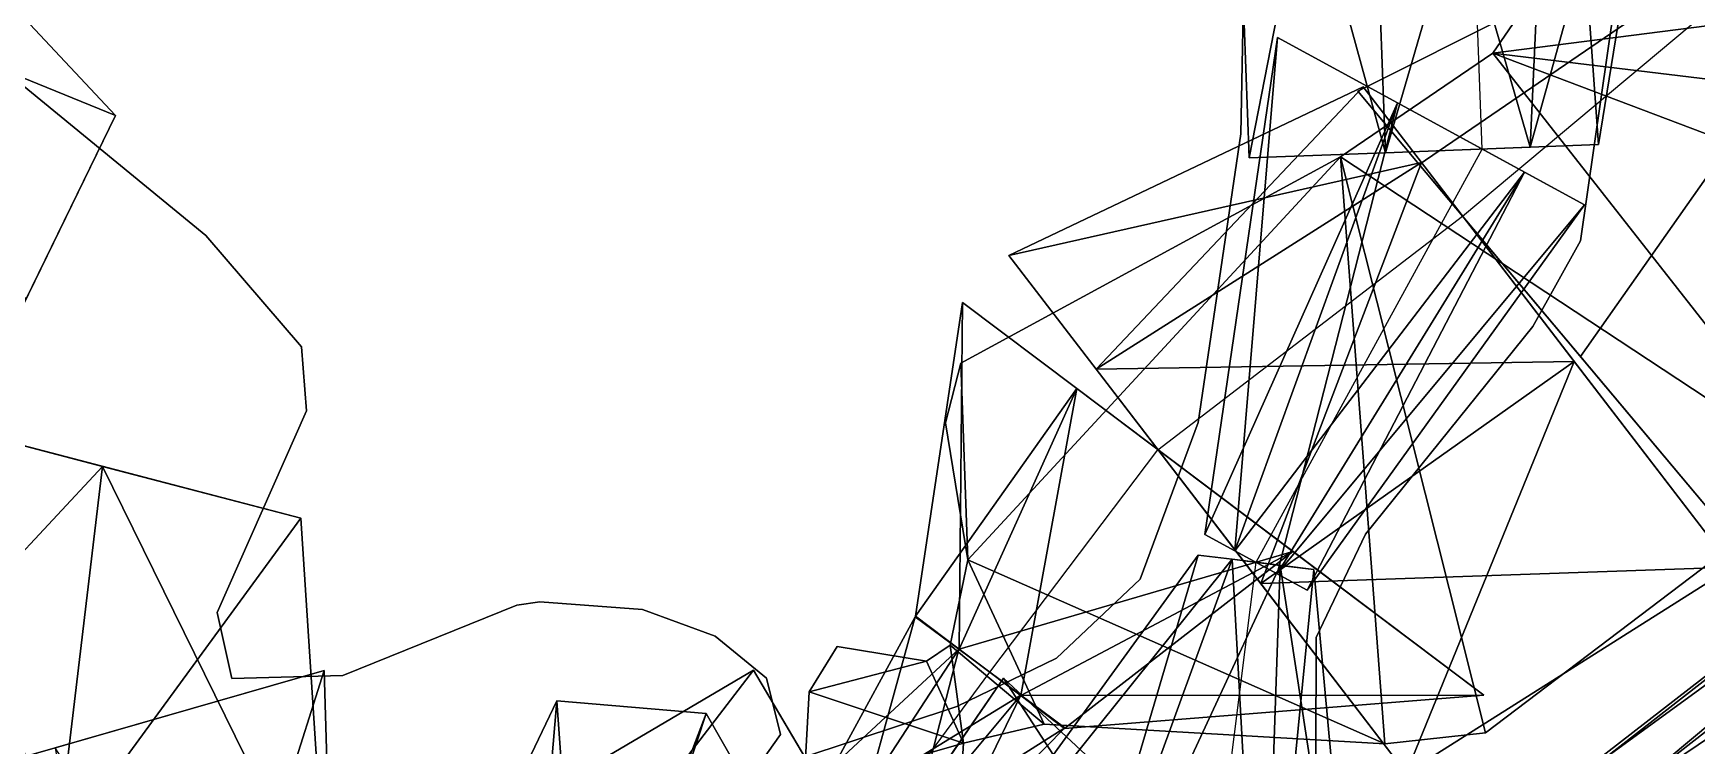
# Model space of a CAD drawing. Extents: x 271818 to 271947, y 5067178 to 5068401.
# Drawn here: x 271854.2 to 271868.47, y 5067259.54 to 5067265.66 of the extents above; entities that cross this region are included whole.
import ezdxf

# ---------------------------------------------------------------- set-up
doc = ezdxf.new("R2010")
doc.units = 0
doc.layers.add('CENTERLINE', color=4, linetype='CONTINUOUS')
doc.layers.add('WALLS', color=7, linetype='CONTINUOUS')

msp = doc.modelspace()

# ---------------------------------------------------------------- linework, layer by layer
at = {"layer": 'CENTERLINE'}
for p, q in [((271866.626, 5067264.663, 787.267), (271866.439, 5067269.651, 789.193)), ((271866.458, 5067264.087, 804.399), (271870.983, 5067267.882, 803.273)), ((271864.686, 5067261.115, 785.835), (271866.626, 5067264.663, 787.267)), ((271863.844, 5067262.082, 803.987), (271866.458, 5067264.087, 804.399)), ((271862.403, 5067260.171, 805.682), (271863.844, 5067262.082, 803.987)), ((271864.119, 5067256.602, 786.894), (271864.686, 5067261.115, 785.835)), ((271861.554, 5067259.024, 805.993), (271862.403, 5067260.171, 805.682))]:
    msp.add_line(p, q, dxfattribs=at)
at = {"layer": 'WALLS'}
for points in [[(271854.901, 5067264.951, 779.756), (271847.611, 5067267.928, 776.379), (271849.149, 5067271.088, 778.487)], [(271854.901, 5067264.951, 779.756), (271849.149, 5067271.088, 778.487), (271854.901, 5067264.951, 780.585)], [(271854.901, 5067264.951, 780.585), (271849.149, 5067271.088, 778.487), (271849.149, 5067271.088, 781.47)], [(271854.901, 5067264.951, 780.585), (271849.149, 5067271.088, 781.47), (271854.131, 5067263.371, 781.171)], [(271870.231, 5067270.614, 804.672), (271870.231, 5067270.614, 803.461), (271866.717, 5067265.486, 805.558)], [(271866.717, 5067265.486, 805.558), (271870.231, 5067270.614, 803.461), (271866.717, 5067265.486, 804.494)], [(271866.717, 5067265.486, 804.494), (271873.054, 5067266.3, 805.975), (271870.231, 5067270.614, 803.461)], [(271870.231, 5067270.614, 804.672), (271873.054, 5067266.3, 808.858), (271866.717, 5067265.486, 805.558)], [(271864.627, 5067264.589, 790.871), (271865.611, 5067269.62, 795.493), (271864.44, 5067269.576, 791.803)], [(271865.798, 5067264.632, 787.267), (271864.44, 5067269.576, 789.193), (271865.611, 5067269.62, 789.193)], [(271865.798, 5067264.632, 795.967), (271865.611, 5067269.62, 795.493), (271864.627, 5067264.589, 790.871)], [(271867.039, 5067264.679, 787.267), (271865.611, 5067269.62, 789.193), (271867.267, 5067269.682, 789.193)], [(271865.798, 5067264.632, 795.967), (271867.267, 5067269.682, 795.493), (271865.611, 5067269.62, 795.493)], [(271865.798, 5067264.632, 787.267), (271865.611, 5067269.62, 789.193), (271867.039, 5067264.679, 787.267)], [(271867.039, 5067264.679, 795.967), (271867.267, 5067269.682, 795.493), (271865.798, 5067264.632, 795.967)], [(271867.625, 5067264.701, 790.871), (271868.438, 5067269.726, 791.803), (271867.039, 5067264.679, 795.967)], [(271867.039, 5067264.679, 795.967), (271868.438, 5067269.726, 791.803), (271867.267, 5067269.682, 795.493)], [(271867.039, 5067264.679, 787.267), (271867.267, 5067269.682, 789.193), (271867.625, 5067264.701, 787.267)], [(271867.625, 5067264.701, 787.267), (271867.267, 5067269.682, 789.193), (271868.438, 5067269.726, 789.193)], [(271867.625, 5067264.701, 787.267), (271868.438, 5067269.726, 789.193), (271867.625, 5067264.701, 790.871)], [(271867.625, 5067264.701, 790.871), (271868.438, 5067269.726, 789.193), (271868.438, 5067269.726, 791.803)], [(271864.627, 5067264.589, 790.871), (271864.44, 5067269.576, 791.803), (271864.627, 5067264.589, 787.267)], [(271864.627, 5067264.589, 787.267), (271864.44, 5067269.576, 791.803), (271864.44, 5067269.576, 789.193)], [(271864.627, 5067264.589, 787.267), (271864.44, 5067269.576, 789.193), (271865.798, 5067264.632, 787.267)], [(271867.471, 5067263.875, 795.116), (271867.471, 5067263.875, 787.105), (271868.111, 5067268.335, 794.823)], [(271868.111, 5067268.335, 794.823), (271867.471, 5067263.875, 787.105), (271868.111, 5067268.335, 788.397)], [(271854.131, 5067263.371, 779.171), (271847.611, 5067267.928, 776.379), (271854.901, 5067264.951, 779.756)], [(271866.085, 5067264.531, 804.999), (271870.983, 5067267.882, 803.473), (271865.558, 5067265.16, 804.648)], [(271865.558, 5067265.16, 804.648), (271870.983, 5067267.882, 803.473), (271870.983, 5067267.882, 803.355)], [(271865.558, 5067265.16, 804.648), (271870.983, 5067267.882, 803.355), (271865.558, 5067265.16, 804.399)], [(271865.558, 5067265.16, 804.399), (271870.983, 5067267.882, 803.355), (271870.983, 5067267.882, 803.165)], [(271865.558, 5067265.16, 804.399), (271870.983, 5067267.882, 803.165), (271866.085, 5067264.531, 804.399)], [(271866.085, 5067264.531, 804.399), (271870.983, 5067267.882, 803.013), (271867.47, 5067262.881, 804.399)], [(271867.47, 5067262.881, 804.999), (271870.983, 5067267.882, 803.473), (271866.085, 5067264.531, 804.999)], [(271866.085, 5067264.531, 804.999), (271870.983, 5067267.882, 803.473), (271870.983, 5067267.882, 803.473)], [(271866.085, 5067264.531, 804.399), (271870.983, 5067267.882, 803.165), (271870.983, 5067267.882, 803.013)], [(271867.47, 5067262.881, 804.399), (271870.983, 5067267.882, 803.013), (271870.983, 5067267.882, 803.013)], [(271867.47, 5067262.881, 804.399), (271870.983, 5067267.882, 803.013), (271868.9, 5067261.175, 804.399)], [(271868.9, 5067261.175, 804.648), (271870.983, 5067267.882, 803.355), (271867.47, 5067262.881, 804.999)], [(271867.47, 5067262.881, 804.999), (271870.983, 5067267.882, 803.355), (271870.983, 5067267.882, 803.473)], [(271852.874, 5067266.221, 780.836), (271852.874, 5067266.221, 777.39), (271855.675, 5067263.92, 780.855)], [(271855.675, 5067263.92, 780.855), (271852.874, 5067266.221, 777.39), (271855.675, 5067263.92, 777.927)], [(271873.054, 5067266.3, 805.975), (271866.717, 5067265.486, 804.494), (271872.414, 5067264.796, 807.551)], [(271872.414, 5067264.796, 809.266), (271866.717, 5067265.486, 805.558), (271873.054, 5067266.3, 808.858)], [(271864.578, 5067265.984, 794.296), (271864.578, 5067265.984, 787.179), (271864.556, 5067264.794, 793.933)], [(271864.556, 5067264.794, 793.933), (271864.578, 5067265.984, 787.179), (271864.556, 5067264.794, 786.916)], [(271876.094, 5067266, 821.074), (271876.094, 5067266, 811.918), (271864.612, 5067257.09, 805.519)], [(271864.612, 5067257.09, 805.519), (271876.094, 5067266, 811.918), (271864.612, 5067257.09, 805.189)], [(271871.276, 5067259.728, 806.262), (271876.094, 5067266, 811.918), (271864.612, 5067257.09, 805.189)], [(271864.612, 5067257.09, 805.519), (271876.094, 5067266, 821.074), (271871.276, 5067259.728, 809.942)], [(271875.869, 5067265.828, 818.25), (271867.881, 5067259.145, 807.742), (271867.665, 5067259.422, 807.742)], [(271875.869, 5067265.828, 818.25), (271867.665, 5067259.422, 807.742), (271875.869, 5067265.828, 819.699)], [(271875.869, 5067265.828, 819.699), (271867.665, 5067259.422, 807.742), (271867.665, 5067259.422, 809.192)], [(271875.869, 5067265.828, 819.699), (271867.665, 5067259.422, 809.192), (271876.085, 5067265.551, 821.75)], [(271876.085, 5067265.551, 818.25), (271867.881, 5067259.145, 807.742), (271875.869, 5067265.828, 818.25)], [(271864.247, 5067261.355, 787.865), (271865.899, 5067265.061, 795.967), (271864.871, 5067265.622, 790.871)], [(271864.247, 5067261.355, 787.865), (271864.871, 5067265.622, 790.871), (271864.247, 5067261.355, 785.835)], [(271864.247, 5067261.355, 785.835), (271864.871, 5067265.622, 790.871), (271864.871, 5067265.622, 787.267)], [(271864.247, 5067261.355, 785.835), (271864.871, 5067265.622, 787.267), (271864.504, 5067261.214, 785.835)], [(271864.504, 5067261.214, 785.835), (271864.871, 5067265.622, 787.267), (271865.899, 5067265.061, 787.267)], [(271865.899, 5067265.061, 787.267), (271864.871, 5067265.622, 790.871), (271865.899, 5067265.061, 795.967)], [(271865.899, 5067265.061, 787.267), (271864.871, 5067265.622, 787.267), (271864.871, 5067265.622, 790.871)], [(271866.717, 5067265.486, 805.558), (271866.717, 5067265.486, 804.494), (271865.41, 5067264.597, 805.587)], [(271865.41, 5067264.597, 805.587), (271866.717, 5067265.486, 804.494), (271865.41, 5067264.597, 804.533)], [(271866.717, 5067265.486, 804.494), (271865.41, 5067264.597, 804.533), (271869.563, 5067261.858, 805.523)], [(271869.563, 5067261.858, 808.936), (271865.41, 5067264.597, 805.587), (271866.717, 5067265.486, 805.558)], [(271866.717, 5067265.486, 804.494), (271869.563, 5067261.858, 805.523), (271871.524, 5067263.667, 806.684)], [(271871.524, 5067263.667, 809.652), (271869.563, 5067261.858, 808.936), (271866.717, 5067265.486, 805.558)], [(271872.414, 5067264.796, 807.551), (271866.717, 5067265.486, 804.494), (271871.524, 5067263.667, 806.684)], [(271871.524, 5067263.667, 809.652), (271866.717, 5067265.486, 805.558), (271872.414, 5067264.796, 809.266)], [(271876.085, 5067265.551, 821.75), (271867.665, 5067259.422, 809.192), (271867.881, 5067259.145, 811.242)], [(271876.085, 5067265.551, 818.25), (271868.325, 5067258.577, 807.742), (271867.881, 5067259.145, 807.742)], [(271876.085, 5067265.551, 821.75), (271867.881, 5067259.145, 811.242), (271876.529, 5067264.983, 821.75)], [(271876.529, 5067264.983, 818.25), (271868.325, 5067258.577, 807.742), (271876.085, 5067265.551, 818.25)], [(271862.566, 5067263.749, 804.815), (271866.105, 5067264.547, 804.999), (271865.606, 5067265.198, 804.648)], [(271862.566, 5067263.749, 804.815), (271865.606, 5067265.198, 804.648), (271862.566, 5067263.749, 803.987)], [(271862.566, 5067263.749, 803.987), (271865.606, 5067265.198, 804.648), (271865.606, 5067265.198, 804.399)], [(271862.566, 5067263.749, 803.987), (271865.606, 5067265.198, 804.399), (271863.315, 5067262.772, 803.987)], [(271863.315, 5067262.772, 803.987), (271865.606, 5067265.198, 804.399), (271866.105, 5067264.547, 804.399)], [(271866.105, 5067264.547, 804.399), (271865.606, 5067265.198, 804.648), (271866.105, 5067264.547, 804.999)], [(271866.105, 5067264.547, 804.399), (271865.606, 5067265.198, 804.399), (271865.606, 5067265.198, 804.648)], [(271864.504, 5067261.214, 790.735), (271865.899, 5067265.061, 795.967), (271864.247, 5067261.355, 787.865)], [(271864.504, 5067261.214, 785.835), (271865.899, 5067265.061, 787.267), (271864.868, 5067261.015, 785.835)], [(271864.504, 5067261.214, 790.735), (271866.989, 5067264.465, 795.967), (271865.899, 5067265.061, 795.967)], [(271864.868, 5067261.015, 785.835), (271865.899, 5067265.061, 787.267), (271866.989, 5067264.465, 787.267)], [(271866.085, 5067264.531, 804.399), (271866.085, 5067264.531, 804.999), (271865.558, 5067265.16, 804.648)], [(271866.085, 5067264.531, 804.399), (271865.558, 5067265.16, 804.648), (271865.558, 5067265.16, 804.399)], [(271865.899, 5067265.061, 787.267), (271867.503, 5067264.184, 787.267), (271866.989, 5067264.465, 787.267)], [(271865.899, 5067265.061, 787.267), (271867.503, 5067264.184, 790.871), (271867.503, 5067264.184, 787.267)], [(271865.899, 5067265.061, 787.267), (271866.989, 5067264.465, 795.967), (271867.503, 5067264.184, 790.871)], [(271865.899, 5067265.061, 787.267), (271865.899, 5067265.061, 795.967), (271866.989, 5067264.465, 795.967)], [(271853.406, 5067261.882, 779.171), (271854.131, 5067263.371, 779.171), (271854.901, 5067264.951, 779.756)], [(271853.406, 5067261.882, 779.171), (271854.901, 5067264.951, 779.756), (271854.901, 5067264.951, 780.585)], [(271853.406, 5067261.882, 779.171), (271854.901, 5067264.951, 780.585), (271854.131, 5067263.371, 781.171)], [(271876.529, 5067264.983, 821.75), (271867.881, 5067259.145, 811.242), (271868.325, 5067258.577, 811.242)], [(271876.529, 5067264.983, 821.75), (271868.325, 5067258.577, 811.242), (271876.94, 5067264.457, 819.699)], [(271876.529, 5067264.983, 818.25), (271868.736, 5067258.05, 807.742), (271868.325, 5067258.577, 807.742)], [(271864.556, 5067264.794, 793.933), (271864.556, 5067264.794, 786.916), (271864.189, 5067262.315, 791.267)], [(271864.189, 5067262.315, 791.267), (271864.556, 5067264.794, 786.916), (271864.189, 5067262.315, 785.99)], [(271865.798, 5067264.632, 787.267), (271865.798, 5067264.632, 795.967), (271864.627, 5067264.589, 790.871)], [(271865.798, 5067264.632, 787.267), (271864.627, 5067264.589, 790.871), (271864.627, 5067264.589, 787.267)], [(271865.798, 5067264.632, 787.267), (271867.039, 5067264.679, 787.267), (271867.625, 5067264.701, 787.267)], [(271865.798, 5067264.632, 787.267), (271867.625, 5067264.701, 787.267), (271867.625, 5067264.701, 790.871)], [(271865.798, 5067264.632, 787.267), (271867.625, 5067264.701, 790.871), (271867.039, 5067264.679, 795.967)], [(271865.798, 5067264.632, 787.267), (271867.039, 5067264.679, 795.967), (271865.798, 5067264.632, 795.967)], [(271865.41, 5067264.597, 805.587), (271865.41, 5067264.597, 804.533), (271862.153, 5067262.825, 807.453)], [(271862.153, 5067262.825, 807.453), (271865.41, 5067264.597, 804.533), (271862.153, 5067262.825, 804.812)], [(271862.153, 5067262.825, 804.812), (271862.212, 5067261.136, 805.221), (271865.41, 5067264.597, 804.533)], [(271865.41, 5067264.597, 805.587), (271862.212, 5067261.136, 808.66), (271862.153, 5067262.825, 807.453)], [(271865.41, 5067264.597, 804.533), (271862.212, 5067261.136, 805.221), (271865.792, 5067259.557, 805.146)], [(271865.792, 5067259.557, 807.699), (271862.212, 5067261.136, 808.66), (271865.41, 5067264.597, 805.587)], [(271863.315, 5067262.772, 805.987), (271866.105, 5067264.547, 804.999), (271862.566, 5067263.749, 804.815)], [(271863.315, 5067262.772, 803.987), (271866.105, 5067264.547, 804.399), (271864.726, 5067260.932, 803.987)], [(271863.315, 5067262.772, 805.987), (271867.416, 5067262.838, 804.999), (271866.105, 5067264.547, 804.999)], [(271864.726, 5067260.932, 803.987), (271866.105, 5067264.547, 804.399), (271867.416, 5067262.838, 804.399)], [(271865.41, 5067264.597, 804.533), (271865.792, 5067259.557, 805.146), (271866.656, 5067259.65, 805.171)], [(271866.656, 5067259.65, 807.989), (271865.792, 5067259.557, 807.699), (271865.41, 5067264.597, 805.587)], [(271865.41, 5067264.597, 804.533), (271866.656, 5067259.65, 805.171), (271869.563, 5067261.858, 805.523)], [(271869.563, 5067261.858, 808.936), (271866.656, 5067259.65, 807.989), (271865.41, 5067264.597, 805.587)], [(271866.085, 5067264.531, 804.399), (271867.47, 5067262.881, 804.399), (271868.9, 5067261.175, 804.399)], [(271866.085, 5067264.531, 804.399), (271868.9, 5067261.175, 804.399), (271868.9, 5067261.175, 804.648)], [(271866.085, 5067264.531, 804.399), (271868.9, 5067261.175, 804.648), (271867.47, 5067262.881, 804.999)], [(271866.085, 5067264.531, 804.399), (271867.47, 5067262.881, 804.999), (271866.085, 5067264.531, 804.999)], [(271866.105, 5067264.547, 804.399), (271868.771, 5067261.072, 804.399), (271867.416, 5067262.838, 804.399)], [(271866.105, 5067264.547, 804.399), (271868.771, 5067261.072, 804.648), (271868.771, 5067261.072, 804.399)], [(271866.105, 5067264.547, 804.399), (271867.416, 5067262.838, 804.999), (271868.771, 5067261.072, 804.648)], [(271866.105, 5067264.547, 804.399), (271866.105, 5067264.547, 804.999), (271867.416, 5067262.838, 804.999)], [(271864.868, 5067261.015, 790.735), (271866.989, 5067264.465, 795.967), (271864.504, 5067261.214, 790.735)], [(271864.868, 5067261.015, 785.835), (271866.989, 5067264.465, 787.267), (271865.125, 5067260.875, 785.835)], [(271864.868, 5067261.015, 790.735), (271867.503, 5067264.184, 790.871), (271866.989, 5067264.465, 795.967)], [(271865.125, 5067260.875, 785.835), (271866.989, 5067264.465, 787.267), (271867.503, 5067264.184, 787.267)], [(271876.94, 5067264.457, 819.699), (271868.325, 5067258.577, 811.242), (271868.736, 5067258.05, 809.192)], [(271865.125, 5067260.875, 787.865), (271867.503, 5067264.184, 790.871), (271864.868, 5067261.015, 790.735)], [(271865.125, 5067260.875, 785.835), (271867.503, 5067264.184, 787.267), (271865.125, 5067260.875, 787.865)], [(271865.125, 5067260.875, 787.865), (271867.503, 5067264.184, 787.267), (271867.503, 5067264.184, 790.871)], [(271855.675, 5067263.92, 780.855), (271855.675, 5067263.92, 777.927), (271856.495, 5067262.966, 780.997)], [(271856.495, 5067262.966, 780.997), (271855.675, 5067263.92, 777.927), (271856.495, 5067262.966, 778.092)], [(271867.062, 5067263.139, 794.177), (271867.062, 5067263.139, 786.889), (271867.471, 5067263.875, 795.116)], [(271867.471, 5067263.875, 795.116), (271867.062, 5067263.139, 786.889), (271867.471, 5067263.875, 787.105)], [(271863.315, 5067262.772, 803.987), (271863.315, 5067262.772, 805.987), (271862.566, 5067263.749, 804.815)], [(271863.315, 5067262.772, 803.987), (271862.566, 5067263.749, 804.815), (271862.566, 5067263.749, 803.987)], [(271861.764, 5067260.652, 807.256), (271863.149, 5067262.606, 805.987), (271862.167, 5067263.346, 804.815)], [(271861.764, 5067260.652, 807.256), (271862.167, 5067263.346, 804.815), (271861.764, 5067260.652, 805.682)], [(271861.764, 5067260.652, 805.682), (271862.167, 5067263.346, 804.815), (271862.167, 5067263.346, 803.987)], [(271861.764, 5067260.652, 805.682), (271862.167, 5067263.346, 803.987), (271862.138, 5067260.37, 805.682)], [(271862.138, 5067260.37, 805.682), (271862.167, 5067263.346, 803.987), (271863.149, 5067262.606, 803.987)], [(271863.149, 5067262.606, 803.987), (271862.167, 5067263.346, 804.815), (271863.149, 5067262.606, 805.987)], [(271863.149, 5067262.606, 803.987), (271862.167, 5067263.346, 803.987), (271862.167, 5067263.346, 804.815)], [(271865.626, 5067261.357, 791.135), (271865.626, 5067261.357, 785.943), (271867.062, 5067263.139, 794.177)], [(271867.062, 5067263.139, 794.177), (271865.626, 5067261.357, 785.943), (271867.062, 5067263.139, 786.889)], [(271856.495, 5067262.966, 780.997), (271856.495, 5067262.966, 778.092), (271856.54, 5067262.417, 781.143)], [(271856.54, 5067262.417, 781.143), (271856.495, 5067262.966, 778.092), (271856.54, 5067262.417, 778.294)], [(271862.153, 5067262.825, 807.453), (271862.153, 5067262.825, 804.812), (271862.022, 5067262.312, 807.691)], [(271862.022, 5067262.312, 807.691), (271862.153, 5067262.825, 804.812), (271862.022, 5067262.312, 804.934)], [(271862.153, 5067262.825, 804.812), (271862.022, 5067262.312, 804.934), (271862.212, 5067261.136, 805.221)], [(271862.212, 5067261.136, 808.66), (271862.022, 5067262.312, 807.691), (271862.153, 5067262.825, 807.453)], [(271864.726, 5067260.932, 805.987), (271867.416, 5067262.838, 804.999), (271863.315, 5067262.772, 805.987)], [(271863.315, 5067262.772, 803.987), (271864.726, 5067260.932, 803.987), (271865.974, 5067259.305, 803.987)], [(271863.315, 5067262.772, 803.987), (271865.974, 5067259.305, 803.987), (271865.974, 5067259.305, 804.815)], [(271863.315, 5067262.772, 803.987), (271865.974, 5067259.305, 804.815), (271864.726, 5067260.932, 805.987)], [(271863.315, 5067262.772, 803.987), (271864.726, 5067260.932, 805.987), (271863.315, 5067262.772, 805.987)], [(271864.726, 5067260.932, 803.987), (271867.416, 5067262.838, 804.399), (271865.974, 5067259.305, 803.987)], [(271864.726, 5067260.932, 805.987), (271868.771, 5067261.072, 804.648), (271867.416, 5067262.838, 804.999)], [(271865.974, 5067259.305, 803.987), (271867.416, 5067262.838, 804.399), (271868.771, 5067261.072, 804.399)], [(271862.138, 5067260.37, 809.482), (271863.149, 5067262.606, 805.987), (271861.764, 5067260.652, 807.256)], [(271862.138, 5067260.37, 805.682), (271863.149, 5067262.606, 803.987), (271862.668, 5067259.971, 805.682)], [(271862.138, 5067260.37, 809.482), (271865.002, 5067261.209, 805.987), (271863.149, 5067262.606, 805.987)], [(271862.668, 5067259.971, 805.682), (271863.149, 5067262.606, 803.987), (271865.002, 5067261.209, 803.987)], [(271863.149, 5067262.606, 803.987), (271866.639, 5067259.975, 803.987), (271865.002, 5067261.209, 803.987)], [(271863.149, 5067262.606, 803.987), (271866.639, 5067259.975, 804.815), (271866.639, 5067259.975, 803.987)], [(271863.149, 5067262.606, 803.987), (271865.002, 5067261.209, 805.987), (271866.639, 5067259.975, 804.815)], [(271863.149, 5067262.606, 803.987), (271863.149, 5067262.606, 805.987), (271865.002, 5067261.209, 805.987)], [(271852.23, 5067259.19, 777.528), (271853.187, 5067262.359, 779.171), (271854.393, 5067258.624, 777.528)], [(271852.23, 5067259.19, 780.128), (271854.79, 5067261.939, 781.171), (271853.187, 5067262.359, 781.171)], [(271854.393, 5067258.624, 777.528), (271853.187, 5067262.359, 779.171), (271854.79, 5067261.939, 779.171)], [(271853.187, 5067262.359, 779.171), (271856.49, 5067261.495, 779.756), (271854.79, 5067261.939, 779.171)], [(271853.187, 5067262.359, 779.171), (271856.49, 5067261.495, 780.585), (271856.49, 5067261.495, 779.756)], [(271853.187, 5067262.359, 779.171), (271854.79, 5067261.939, 781.171), (271856.49, 5067261.495, 780.585)], [(271853.187, 5067262.359, 779.171), (271853.187, 5067262.359, 781.171), (271854.79, 5067261.939, 781.171)], [(271856.54, 5067262.417, 781.143), (271856.54, 5067262.417, 778.294), (271855.774, 5067260.685, 781.822)], [(271855.774, 5067260.685, 781.822), (271856.54, 5067262.417, 778.294), (271855.774, 5067260.685, 778.65)], [(271862.022, 5067262.312, 807.691), (271862.022, 5067262.312, 804.934), (271862.212, 5067261.136, 808.66)], [(271862.212, 5067261.136, 808.66), (271862.022, 5067262.312, 804.934), (271862.212, 5067261.136, 805.221)], [(271864.189, 5067262.315, 791.267), (271864.189, 5067262.315, 785.99), (271863.693, 5067260.969, 790.728)], [(271863.693, 5067260.969, 790.728), (271864.189, 5067262.315, 785.99), (271863.693, 5067260.969, 785.837)], [(271854.393, 5067258.624, 780.128), (271854.79, 5067261.939, 781.171), (271852.23, 5067259.19, 780.128)], [(271854.393, 5067258.624, 777.528), (271854.79, 5067261.939, 779.171), (271856.717, 5067258.016, 778.289)], [(271854.393, 5067258.624, 780.128), (271856.49, 5067261.495, 780.585), (271854.79, 5067261.939, 781.171)], [(271856.717, 5067258.016, 778.289), (271854.79, 5067261.939, 779.171), (271856.49, 5067261.495, 779.756)], [(271866.656, 5067259.65, 807.989), (271866.656, 5067259.65, 805.171), (271869.563, 5067261.858, 808.936)], [(271869.563, 5067261.858, 808.936), (271866.656, 5067259.65, 805.171), (271869.563, 5067261.858, 805.523)], [(271856.717, 5067258.016, 779.366), (271856.49, 5067261.495, 780.585), (271854.393, 5067258.624, 780.128)], [(271856.717, 5067258.016, 778.289), (271856.49, 5067261.495, 779.756), (271856.717, 5067258.016, 779.366)], [(271856.717, 5067258.016, 779.366), (271856.49, 5067261.495, 779.756), (271856.49, 5067261.495, 780.585)], [(271864.504, 5067261.214, 785.835), (271864.504, 5067261.214, 790.735), (271864.247, 5067261.355, 787.865)], [(271864.504, 5067261.214, 785.835), (271864.247, 5067261.355, 787.865), (271864.247, 5067261.355, 785.835)], [(271865.203, 5067260.47, 790.852), (271865.203, 5067260.47, 785.88), (271865.626, 5067261.357, 791.135)], [(271865.626, 5067261.357, 791.135), (271865.203, 5067260.47, 785.88), (271865.626, 5067261.357, 785.943)], [(271862.668, 5067259.971, 809.482), (271865.002, 5067261.209, 805.987), (271862.138, 5067260.37, 809.482)], [(271862.668, 5067259.971, 805.682), (271865.002, 5067261.209, 803.987), (271863.042, 5067259.689, 805.682)], [(271862.668, 5067259.971, 809.482), (271866.639, 5067259.975, 804.815), (271865.002, 5067261.209, 805.987)], [(271863.042, 5067259.689, 805.682), (271865.002, 5067261.209, 803.987), (271866.639, 5067259.975, 803.987)], [(271864.504, 5067261.214, 785.835), (271864.868, 5067261.015, 785.835), (271865.125, 5067260.875, 785.835)], [(271864.504, 5067261.214, 785.835), (271865.125, 5067260.875, 785.835), (271865.125, 5067260.875, 787.865)], [(271864.504, 5067261.214, 785.835), (271865.125, 5067260.875, 787.865), (271864.868, 5067261.015, 790.735)], [(271864.504, 5067261.214, 785.835), (271864.868, 5067261.015, 790.735), (271864.504, 5067261.214, 790.735)], [(271861.143, 5067256.976, 786.894), (271864.481, 5067261.141, 790.735), (271864.19, 5067261.177, 787.865)], [(271861.143, 5067256.976, 786.894), (271864.19, 5067261.177, 787.865), (271861.143, 5067256.976, 786.894)], [(271861.143, 5067256.976, 786.894), (271864.19, 5067261.177, 787.865), (271864.19, 5067261.177, 785.835)], [(271861.143, 5067256.976, 786.894), (271864.19, 5067261.177, 785.835), (271862.886, 5067256.757, 786.894)], [(271862.886, 5067256.757, 786.894), (271864.481, 5067261.141, 790.735), (271861.143, 5067256.976, 786.894)], [(271862.212, 5067261.136, 808.66), (271862.212, 5067261.136, 805.221), (271862.061, 5067260.405, 809.322)], [(271862.061, 5067260.405, 809.322), (271862.212, 5067261.136, 805.221), (271862.061, 5067260.405, 805.541)], [(271862.212, 5067261.136, 805.221), (271862.061, 5067260.405, 805.541), (271862.868, 5067259.725, 805.502)], [(271862.868, 5067259.725, 809.125), (271862.061, 5067260.405, 809.322), (271862.212, 5067261.136, 808.66)], [(271865.792, 5067259.557, 805.146), (271862.212, 5067261.136, 805.221), (271862.868, 5067259.725, 805.502)], [(271862.868, 5067259.725, 809.125), (271862.212, 5067261.136, 808.66), (271865.792, 5067259.557, 807.699)], [(271862.886, 5067256.757, 786.894), (271864.19, 5067261.177, 785.835), (271864.481, 5067261.141, 785.835)], [(271862.886, 5067256.757, 786.894), (271864.481, 5067261.141, 785.835), (271864.736, 5067256.524, 786.894)], [(271862.886, 5067256.757, 786.894), (271864.892, 5067261.089, 790.735), (271864.481, 5067261.141, 790.735)], [(271864.736, 5067256.524, 786.894), (271864.892, 5067261.089, 790.735), (271862.886, 5067256.757, 786.894)], [(271864.481, 5067261.141, 785.835), (271864.19, 5067261.177, 787.865), (271864.481, 5067261.141, 790.735)], [(271864.481, 5067261.141, 785.835), (271864.19, 5067261.177, 785.835), (271864.19, 5067261.177, 787.865)], [(271864.736, 5067256.524, 786.894), (271864.481, 5067261.141, 785.835), (271864.892, 5067261.089, 785.835)], [(271864.481, 5067261.141, 785.835), (271865.182, 5067261.052, 785.835), (271864.892, 5067261.089, 785.835)], [(271864.481, 5067261.141, 785.835), (271865.182, 5067261.052, 787.865), (271865.182, 5067261.052, 785.835)], [(271864.481, 5067261.141, 785.835), (271864.892, 5067261.089, 790.735), (271865.182, 5067261.052, 787.865)], [(271864.481, 5067261.141, 785.835), (271864.481, 5067261.141, 790.735), (271864.892, 5067261.089, 790.735)], [(271865.974, 5067259.305, 804.815), (271868.771, 5067261.072, 804.648), (271864.726, 5067260.932, 805.987)], [(271864.736, 5067256.524, 786.894), (271864.892, 5067261.089, 785.835), (271865.607, 5067256.415, 786.894)], [(271864.736, 5067256.524, 786.894), (271865.182, 5067261.052, 787.865), (271864.892, 5067261.089, 790.735)], [(271865.607, 5067256.415, 786.894), (271865.182, 5067261.052, 787.865), (271864.736, 5067256.524, 786.894)], [(271865.607, 5067256.415, 786.894), (271864.892, 5067261.089, 785.835), (271865.182, 5067261.052, 785.835)], [(271865.607, 5067256.415, 786.894), (271865.182, 5067261.052, 785.835), (271865.607, 5067256.415, 786.894)], [(271865.607, 5067256.415, 786.894), (271865.182, 5067261.052, 785.835), (271865.182, 5067261.052, 787.865)], [(271865.974, 5067259.305, 803.987), (271868.771, 5067261.072, 804.399), (271865.974, 5067259.305, 804.815)], [(271865.974, 5067259.305, 804.815), (271868.771, 5067261.072, 804.399), (271868.771, 5067261.072, 804.648)], [(271863.693, 5067260.969, 790.728), (271863.693, 5067260.969, 785.837), (271862.973, 5067260.291, 789.585)], [(271862.973, 5067260.291, 789.585), (271863.693, 5067260.969, 785.837), (271862.973, 5067260.291, 785.628)], [(271858.343, 5067260.748, 783.03), (271858.343, 5067260.748, 779.649), (271858.54, 5067260.777, 783.065)], [(271858.54, 5067260.777, 783.065), (271858.343, 5067260.748, 779.649), (271858.54, 5067260.777, 779.545)], [(271858.54, 5067260.777, 783.065), (271858.54, 5067260.777, 779.545), (271859.422, 5067260.709, 783.067)], [(271859.422, 5067260.709, 783.067), (271858.54, 5067260.777, 779.545), (271859.422, 5067260.709, 779.061)], [(271855.774, 5067260.685, 781.822), (271855.774, 5067260.685, 778.65), (271855.898, 5067260.117, 782.352)], [(271855.898, 5067260.117, 782.352), (271855.774, 5067260.685, 778.65), (271855.898, 5067260.117, 778.806)], [(271856.852, 5067260.142, 782.387), (271856.852, 5067260.142, 780.085), (271858.343, 5067260.748, 783.03)], [(271858.343, 5067260.748, 783.03), (271856.852, 5067260.142, 780.085), (271858.343, 5067260.748, 779.649)], [(271859.422, 5067260.709, 783.067), (271859.422, 5067260.709, 779.061), (271860.045, 5067260.481, 782.873)], [(271860.045, 5067260.481, 782.873), (271859.422, 5067260.709, 779.061), (271860.045, 5067260.481, 778.648)], [(271861.071, 5067259.381, 807.319), (271862.137, 5067260.368, 809.482), (271861.76, 5067260.647, 807.256)], [(271861.071, 5067259.381, 807.319), (271861.76, 5067260.647, 807.256), (271861.071, 5067259.381, 805.993)], [(271861.071, 5067259.381, 805.993), (271861.76, 5067260.647, 807.256), (271861.76, 5067260.647, 805.682)], [(271861.071, 5067259.381, 805.993), (271861.76, 5067260.647, 805.682), (271861.354, 5067259.171, 805.993)], [(271861.354, 5067259.171, 805.993), (271861.76, 5067260.647, 805.682), (271862.137, 5067260.368, 805.682)], [(271862.137, 5067260.368, 805.682), (271861.76, 5067260.647, 807.256), (271862.137, 5067260.368, 809.482)], [(271862.137, 5067260.368, 805.682), (271861.76, 5067260.647, 805.682), (271861.76, 5067260.647, 807.256)], [(271862.138, 5067260.37, 805.682), (271862.138, 5067260.37, 809.482), (271861.764, 5067260.652, 807.256)], [(271862.138, 5067260.37, 805.682), (271861.764, 5067260.652, 807.256), (271861.764, 5067260.652, 805.682)], [(271860.045, 5067260.481, 782.873), (271860.045, 5067260.481, 778.648), (271860.485, 5067260.119, 782.699)], [(271860.485, 5067260.119, 782.699), (271860.045, 5067260.481, 778.648), (271860.485, 5067260.119, 778.36)], [(271865.192, 5067257.391, 787.529), (271865.192, 5067257.391, 786.521), (271865.203, 5067260.47, 790.852)], [(271865.203, 5067260.47, 790.852), (271865.192, 5067257.391, 786.521), (271865.203, 5067260.47, 785.88)], [(271861.092, 5067260.392, 808.934), (271861.092, 5067260.392, 805.467), (271860.852, 5067260.002, 808.976)], [(271860.852, 5067260.002, 808.976), (271861.092, 5067260.392, 805.467), (271860.852, 5067260.002, 805.493)], [(271861.092, 5067260.392, 805.467), (271860.852, 5067260.002, 805.493), (271861.858, 5067260.266, 805.587)], [(271861.858, 5067260.266, 809.248), (271860.852, 5067260.002, 808.976), (271861.092, 5067260.392, 808.934)], [(271861.354, 5067259.171, 809.193), (271862.137, 5067260.368, 809.482), (271861.071, 5067259.381, 807.319)], [(271861.858, 5067260.266, 809.248), (271861.858, 5067260.266, 805.587), (271861.092, 5067260.392, 808.934)], [(271861.092, 5067260.392, 808.934), (271861.858, 5067260.266, 805.587), (271861.092, 5067260.392, 805.467)], [(271861.354, 5067259.171, 805.993), (271862.137, 5067260.368, 805.682), (271861.753, 5067258.876, 805.993)], [(271861.354, 5067259.171, 809.193), (271862.669, 5067259.974, 809.482), (271862.137, 5067260.368, 809.482)], [(271861.753, 5067258.876, 805.993), (271862.137, 5067260.368, 805.682), (271862.669, 5067259.974, 805.682)], [(271862.061, 5067260.405, 809.322), (271862.061, 5067260.405, 805.541), (271861.858, 5067260.266, 809.248)], [(271861.858, 5067260.266, 809.248), (271862.061, 5067260.405, 805.541), (271861.858, 5067260.266, 805.587)], [(271862.061, 5067260.405, 805.541), (271861.858, 5067260.266, 805.587), (271862.176, 5067259.563, 805.714)], [(271862.176, 5067259.563, 809.239), (271861.858, 5067260.266, 809.248), (271862.061, 5067260.405, 809.322)], [(271862.061, 5067260.405, 805.541), (271862.176, 5067259.563, 805.714), (271862.868, 5067259.725, 805.502)], [(271862.868, 5067259.725, 809.125), (271862.176, 5067259.563, 809.239), (271862.061, 5067260.405, 809.322)], [(271862.137, 5067260.368, 805.682), (271863.046, 5067259.695, 805.682), (271862.669, 5067259.974, 805.682)], [(271862.137, 5067260.368, 805.682), (271863.046, 5067259.695, 807.256), (271863.046, 5067259.695, 805.682)], [(271862.137, 5067260.368, 805.682), (271862.669, 5067259.974, 809.482), (271863.046, 5067259.695, 807.256)], [(271862.137, 5067260.368, 805.682), (271862.137, 5067260.368, 809.482), (271862.669, 5067259.974, 809.482)], [(271862.138, 5067260.37, 805.682), (271862.668, 5067259.971, 805.682), (271863.042, 5067259.689, 805.682)], [(271862.138, 5067260.37, 805.682), (271863.042, 5067259.689, 805.682), (271863.042, 5067259.689, 807.256)], [(271862.138, 5067260.37, 805.682), (271863.042, 5067259.689, 807.256), (271862.668, 5067259.971, 809.482)], [(271862.138, 5067260.37, 805.682), (271862.668, 5067259.971, 809.482), (271862.138, 5067260.37, 809.482)], [(271852.233, 5067258.905, 777.528), (271856.691, 5067260.187, 778.289), (271854.383, 5067259.523, 777.528)], [(271852.233, 5067258.905, 777.528), (271856.691, 5067260.187, 779.366), (271856.691, 5067260.187, 778.289)], [(271852.233, 5067258.905, 777.528), (271854.383, 5067259.523, 780.128), (271856.691, 5067260.187, 779.366)], [(271856.822, 5067255.748, 776.408), (271854.383, 5067259.523, 777.528), (271856.691, 5067260.187, 778.289)], [(271855.133, 5067255.263, 780.651), (271856.691, 5067260.187, 779.366), (271854.383, 5067259.523, 780.128)], [(271856.822, 5067255.748, 778.893), (271856.691, 5067260.187, 779.366), (271855.133, 5067255.263, 780.651)], [(271856.822, 5067255.748, 776.408), (271856.691, 5067260.187, 778.289), (271856.822, 5067255.748, 778.893)], [(271856.822, 5067255.748, 778.893), (271856.691, 5067260.187, 778.289), (271856.691, 5067260.187, 779.366)], [(271860.374, 5067260.19, 785), (271858.476, 5067257.71, 781.113), (271857.88, 5067258.719, 782.578)], [(271860.374, 5067260.19, 785), (271857.88, 5067258.719, 782.578), (271860.374, 5067260.19, 785.621)], [(271860.374, 5067260.19, 785.621), (271857.88, 5067258.719, 782.578), (271857.88, 5067258.719, 784.814)], [(271860.374, 5067260.19, 785.621), (271857.88, 5067258.719, 784.814), (271860.969, 5067259.181, 786.5)], [(271860.969, 5067259.181, 785), (271858.476, 5067257.71, 781.113), (271860.374, 5067260.19, 785)], [(271862.021, 5067257.397, 785), (271860.969, 5067259.181, 785), (271860.374, 5067260.19, 785)], [(271862.021, 5067257.397, 785), (271860.374, 5067260.19, 785), (271860.374, 5067260.19, 785.621)], [(271862.021, 5067257.397, 785), (271860.374, 5067260.19, 785.621), (271860.969, 5067259.181, 786.5)], [(271861.858, 5067260.266, 805.587), (271860.852, 5067260.002, 805.493), (271862.176, 5067259.563, 805.714)], [(271862.176, 5067259.563, 809.239), (271860.852, 5067260.002, 808.976), (271861.858, 5067260.266, 809.248)], [(271862.973, 5067260.291, 789.585), (271862.973, 5067260.291, 785.628), (271862.118, 5067259.877, 788.292)], [(271862.118, 5067259.877, 788.292), (271862.973, 5067260.291, 785.628), (271862.118, 5067259.877, 785.248)], [(271855.898, 5067260.117, 782.352), (271855.898, 5067260.117, 778.806), (271856.852, 5067260.142, 782.387)], [(271856.852, 5067260.142, 782.387), (271855.898, 5067260.117, 778.806), (271856.852, 5067260.142, 780.085)], [(271860.485, 5067260.119, 782.699), (271860.485, 5067260.119, 778.36), (271860.607, 5067259.638, 782.789)], [(271860.607, 5067259.638, 782.789), (271860.485, 5067260.119, 778.36), (271860.607, 5067259.638, 778.375)], [(271860.689, 5067257.442, 785), (271862.519, 5067260.119, 785), (271861.857, 5067259.152, 785)], [(271860.689, 5067257.442, 785), (271862.519, 5067260.119, 785.621), (271862.519, 5067260.119, 785)], [(271860.689, 5067257.442, 785), (271861.857, 5067259.152, 786.5), (271862.519, 5067260.119, 785.621)], [(271864.966, 5067257.84, 786.894), (271861.857, 5067259.152, 785), (271862.519, 5067260.119, 785)], [(271864.47, 5067257.115, 786.894), (271862.519, 5067260.119, 785.621), (271861.857, 5067259.152, 786.5)], [(271864.966, 5067257.84, 786.894), (271862.519, 5067260.119, 785), (271864.966, 5067257.84, 786.894)], [(271864.966, 5067257.84, 786.894), (271862.519, 5067260.119, 785), (271862.519, 5067260.119, 785.621)], [(271864.966, 5067257.84, 786.894), (271862.519, 5067260.119, 785.621), (271864.47, 5067257.115, 786.894)], [(271858.688, 5067259.925, 783.613), (271858.897, 5067256.997, 781.113), (271857.902, 5067258.287, 783.613)], [(271858.231, 5067254.544, 783.613), (271858.688, 5067259.925, 783.613), (271857.902, 5067258.287, 783.613)], [(271858.231, 5067254.544, 783.613), (271859.968, 5067259.816, 783.613), (271858.688, 5067259.925, 783.613)], [(271859.968, 5067259.816, 783.613), (271858.897, 5067256.997, 781.113), (271858.688, 5067259.925, 783.613)], [(271858.688, 5067259.925, 783.613), (271858.897, 5067256.997, 781.113), (271858.897, 5067256.997, 781.113)], [(271860.852, 5067260.002, 808.976), (271860.852, 5067260.002, 805.493), (271860.806, 5067259.17, 809.081)], [(271860.806, 5067259.17, 809.081), (271860.852, 5067260.002, 805.493), (271860.806, 5067259.17, 805.536)], [(271862.176, 5067259.563, 805.714), (271860.852, 5067260.002, 805.493), (271860.806, 5067259.17, 805.536)], [(271860.806, 5067259.17, 809.081), (271860.852, 5067260.002, 808.976), (271862.176, 5067259.563, 809.239)], [(271861.753, 5067258.876, 809.193), (271862.669, 5067259.974, 809.482), (271861.354, 5067259.171, 809.193)], [(271861.753, 5067258.876, 805.993), (271862.669, 5067259.974, 805.682), (271862.036, 5067258.667, 805.993)], [(271861.753, 5067258.876, 809.193), (271863.046, 5067259.695, 807.256), (271862.669, 5067259.974, 809.482)], [(271862.036, 5067258.667, 805.993), (271862.669, 5067259.974, 805.682), (271863.046, 5067259.695, 805.682)], [(271863.042, 5067259.689, 807.256), (271866.639, 5067259.975, 804.815), (271862.668, 5067259.971, 809.482)], [(271863.042, 5067259.689, 805.682), (271866.639, 5067259.975, 803.987), (271863.042, 5067259.689, 807.256)], [(271863.042, 5067259.689, 807.256), (271866.639, 5067259.975, 803.987), (271866.639, 5067259.975, 804.815)], [(271862.118, 5067259.877, 788.292), (271862.118, 5067259.877, 785.248), (271855.858, 5067257.802, 786.965)], [(271855.858, 5067257.802, 786.965), (271862.118, 5067259.877, 785.248), (271855.858, 5067257.802, 783.839)], [(271858.231, 5067254.544, 783.613), (271860.991, 5067258.024, 783.613), (271859.968, 5067259.816, 783.613)], [(271860.991, 5067258.024, 783.613), (271858.897, 5067256.997, 781.113), (271859.968, 5067259.816, 783.613)], [(271859.968, 5067259.816, 783.613), (271858.897, 5067256.997, 781.113), (271858.897, 5067256.997, 781.113)], [(271860.607, 5067259.638, 782.789), (271860.607, 5067259.638, 778.375), (271860.042, 5067258.841, 783.665)], [(271860.042, 5067258.841, 783.665), (271860.607, 5067259.638, 778.375), (271860.042, 5067258.841, 779.287)], [(271862.036, 5067258.667, 807.319), (271863.046, 5067259.695, 807.256), (271861.753, 5067258.876, 809.193)], [(271862.036, 5067258.667, 805.993), (271863.046, 5067259.695, 805.682), (271862.036, 5067258.667, 807.319)], [(271862.036, 5067258.667, 807.319), (271863.046, 5067259.695, 805.682), (271863.046, 5067259.695, 807.256)], [(271862.176, 5067259.563, 809.239), (271862.176, 5067259.563, 805.714), (271862.868, 5067259.725, 809.125)], [(271862.868, 5067259.725, 809.125), (271862.176, 5067259.563, 805.714), (271862.868, 5067259.725, 805.502)], [(271862.868, 5067259.725, 809.125), (271862.868, 5067259.725, 805.502), (271865.792, 5067259.557, 807.699)], [(271865.792, 5067259.557, 807.699), (271862.868, 5067259.725, 805.502), (271865.792, 5067259.557, 805.146)], [(271865.366, 5067255.59, 805.259), (271871.276, 5067259.728, 806.262), (271864.612, 5067257.09, 805.189)], [(271864.612, 5067257.09, 805.519), (271871.276, 5067259.728, 809.942), (271865.366, 5067255.59, 806.233)], [(271865.366, 5067255.59, 806.233), (271865.366, 5067255.59, 805.259), (271871.276, 5067259.728, 809.942)], [(271871.276, 5067259.728, 809.942), (271865.366, 5067255.59, 805.259), (271871.276, 5067259.728, 806.262)], [(271865.792, 5067259.557, 807.699), (271865.792, 5067259.557, 805.146), (271866.656, 5067259.65, 807.989)], [(271866.656, 5067259.65, 807.989), (271865.792, 5067259.557, 805.146), (271866.656, 5067259.65, 805.171)], [(271862.176, 5067259.563, 805.714), (271860.806, 5067259.17, 805.536), (271862.149, 5067259.165, 805.722)], [(271862.149, 5067259.165, 809.102), (271860.806, 5067259.17, 809.081), (271862.176, 5067259.563, 809.239)], [(271862.149, 5067259.165, 809.102), (271862.149, 5067259.165, 805.722), (271862.176, 5067259.563, 809.239)], [(271862.176, 5067259.563, 809.239), (271862.149, 5067259.165, 805.722), (271862.176, 5067259.563, 805.714)]]:
    msp.add_3dface(points, dxfattribs=at)

doc.saveas('drawing.dxf')
